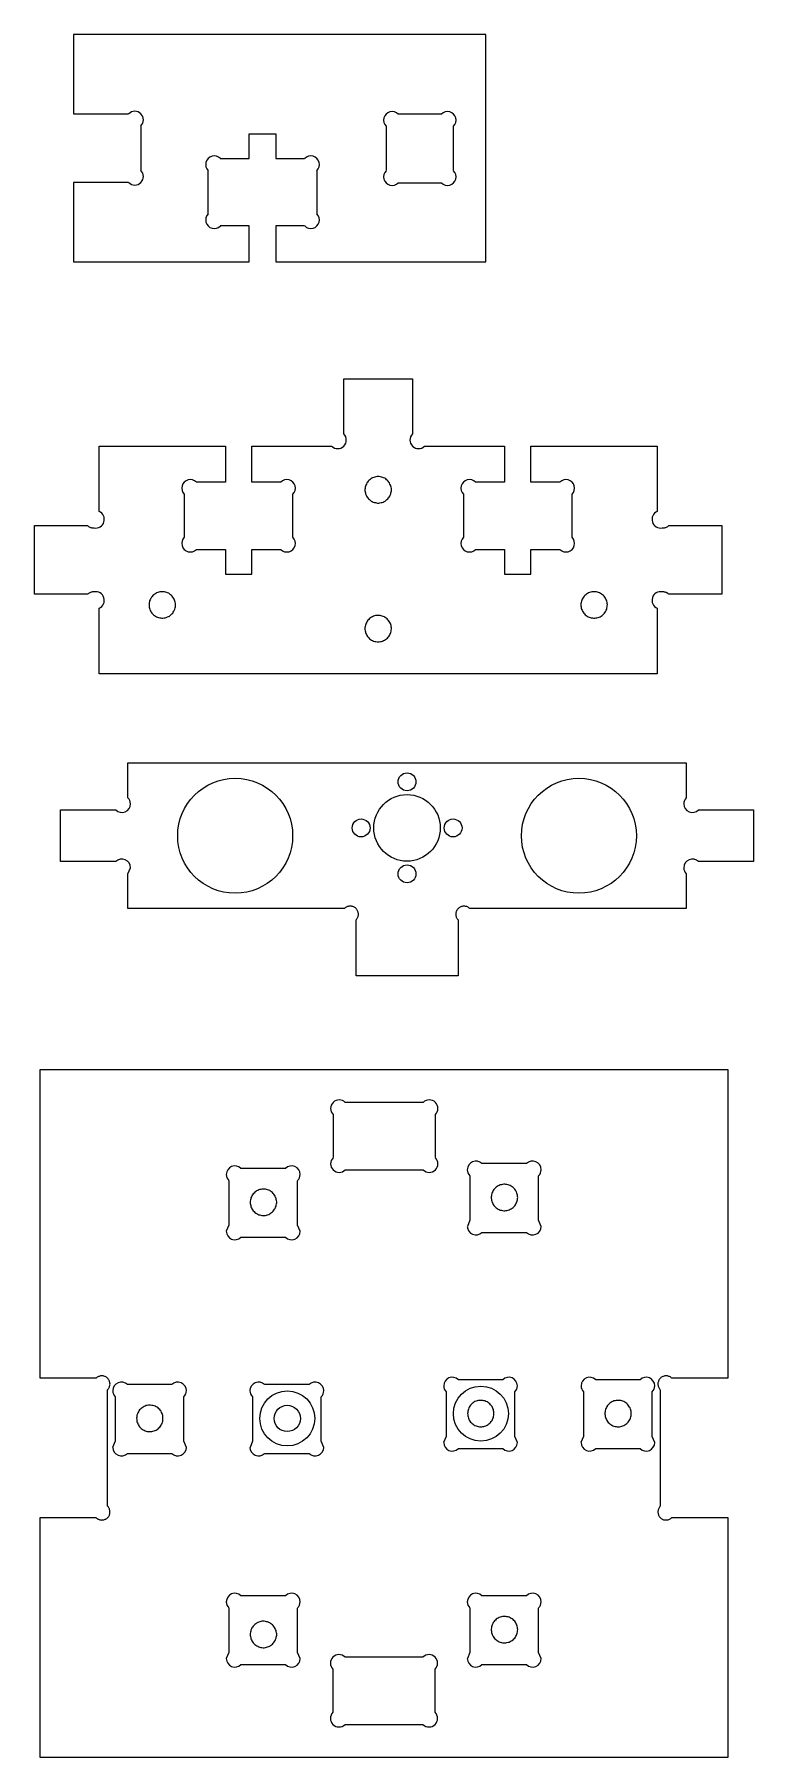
# Model space of a CAD drawing. Extents: x -1.2 to 39.5, y -7.5 to 26.8.
# Drawn here: x 0.72 to 5.95, y 0.63 to 13.15 of the extents above; entities that cross this region are included whole.
import ezdxf

# ---------------------------------------------------------------- set-up
doc = ezdxf.new("R2010")
doc.units = 0
for name, color, linetype in [('CUTSHEETS_2D', 7, 'CONTINUOUS'), ('CUTSHEETS_2D$DRILL_5M', 200, 'CONTINUOUS'), ('CUTSHEETS_2D$EXTERIOR_CUTS', 7, 'CONTINUOUS'), ('CUTSHEETS_2D$INTERIOR_CUTS', 20, 'CONTINUOUS'), ('CUTSHEETS_2D$POCKETS_0_25', 80, 'CONTINUOUS')]:
    doc.layers.add(name, color=color, linetype=linetype)

msp = doc.modelspace()

# ---------------------------------------------------------------- linework, layer by layer
at = {"layer": 'CUTSHEETS_2D'}
for centre in [(2.559, 3.093), (3.967, 3.128)]:
    msp.add_circle(centre, 0.2, dxfattribs=at)
at = {"layer": 'CUTSHEETS_2D$DRILL_5M'}
for p, q in [((3.142, 9.898), (3.138, 9.892)), ((3.147, 9.905), (3.142, 9.898)), ((3.153, 9.911), (3.147, 9.905)), ((3.159, 9.916), (3.153, 9.911)), ((3.166, 9.921), (3.159, 9.916)), ((3.173, 9.926), (3.166, 9.921)), ((3.18, 9.93), (3.173, 9.926)), ((3.188, 9.933), (3.18, 9.93)), ((3.196, 9.935), (3.188, 9.933)), ((3.204, 9.937), (3.196, 9.935)), ((3.212, 9.938), (3.204, 9.937)), ((3.22, 9.938), (3.212, 9.938)), ((3.228, 9.938), (3.22, 9.938)), ((3.237, 9.937), (3.228, 9.938)), ((3.245, 9.935), (3.237, 9.937)), ((3.253, 9.933), (3.245, 9.935)), ((3.26, 9.93), (3.253, 9.933)), ((3.268, 9.926), (3.26, 9.93)), ((3.275, 9.921), (3.268, 9.926)), ((3.281, 9.916), (3.275, 9.921)), ((3.287, 9.911), (3.281, 9.916)), ((3.293, 9.905), (3.287, 9.911)), ((3.298, 9.898), (3.293, 9.905)), ((3.303, 9.892), (3.298, 9.898)), ((3.125, 9.853), (3.124, 9.844)), ((3.124, 9.844), (3.124, 9.836)), ((3.124, 9.836), (3.125, 9.828)), ((3.126, 9.861), (3.125, 9.853)), ((3.125, 9.828), (3.127, 9.82)), ((3.128, 9.869), (3.126, 9.861)), ((3.127, 9.82), (3.129, 9.812)), ((3.13, 9.877), (3.128, 9.869)), ((3.129, 9.812), (3.132, 9.804)), ((3.134, 9.884), (3.13, 9.877)), ((3.132, 9.804), (3.136, 9.797)), ((3.138, 9.892), (3.134, 9.884)), ((3.136, 9.797), (3.14, 9.79)), ((3.14, 9.79), (3.145, 9.783)), ((3.145, 9.783), (3.15, 9.777)), ((3.15, 9.777), (3.156, 9.771)), ((3.156, 9.771), (3.162, 9.766)), ((3.278, 9.766), (3.284, 9.771)), ((3.284, 9.771), (3.29, 9.777)), ((3.29, 9.777), (3.296, 9.783)), ((3.296, 9.783), (3.3, 9.79)), ((3.3, 9.79), (3.305, 9.797)), ((3.306, 9.884), (3.303, 9.892)), ((3.305, 9.797), (3.308, 9.804)), ((3.31, 9.877), (3.306, 9.884)), ((3.308, 9.804), (3.311, 9.812)), ((3.312, 9.869), (3.31, 9.877)), ((3.311, 9.812), (3.313, 9.82)), ((3.314, 9.861), (3.312, 9.869)), ((3.313, 9.82), (3.315, 9.828)), ((3.316, 9.853), (3.314, 9.861)), ((3.315, 9.828), (3.316, 9.836)), ((3.316, 9.844), (3.316, 9.853)), ((3.316, 9.836), (3.316, 9.844)), ((3.162, 9.766), (3.169, 9.761)), ((3.169, 9.761), (3.176, 9.757)), ((3.176, 9.757), (3.184, 9.753)), ((3.184, 9.753), (3.192, 9.751)), ((3.192, 9.751), (3.2, 9.749)), ((3.2, 9.749), (3.208, 9.747)), ((3.208, 9.747), (3.216, 9.746)), ((3.216, 9.746), (3.224, 9.746)), ((3.224, 9.746), (3.232, 9.747)), ((3.232, 9.747), (3.241, 9.749)), ((3.241, 9.749), (3.249, 9.751)), ((3.249, 9.751), (3.256, 9.753)), ((3.256, 9.753), (3.264, 9.757)), ((3.264, 9.757), (3.271, 9.761)), ((3.271, 9.761), (3.278, 9.766)), ((1.555, 9.021), (1.554, 9.013)), ((1.556, 9.028), (1.555, 9.021)), ((1.558, 9.036), (1.556, 9.028)), ((1.561, 9.043), (1.558, 9.036)), ((1.564, 9.05), (1.561, 9.043)), ((1.568, 9.056), (1.564, 9.05)), ((1.572, 9.062), (1.568, 9.056)), ((1.577, 9.068), (1.572, 9.062)), ((1.582, 9.074), (1.577, 9.068)), ((1.588, 9.079), (1.582, 9.074)), ((1.595, 9.085), (1.588, 9.079)), ((1.602, 9.089), (1.595, 9.085)), ((1.609, 9.093), (1.602, 9.089)), ((1.617, 9.096), (1.609, 9.093)), ((1.625, 9.099), (1.617, 9.096)), ((1.633, 9.1), (1.625, 9.099)), ((1.641, 9.102), (1.633, 9.1)), ((1.65, 9.102), (1.641, 9.102)), ((1.658, 9.102), (1.65, 9.102)), ((1.666, 9.101), (1.658, 9.102)), ((1.674, 9.099), (1.666, 9.101)), ((1.682, 9.096), (1.674, 9.099)), ((1.689, 9.093), (1.682, 9.096)), ((1.697, 9.09), (1.689, 9.093)), ((1.704, 9.085), (1.697, 9.09)), ((1.71, 9.08), (1.704, 9.085)), ((1.717, 9.075), (1.71, 9.08)), ((1.722, 9.069), (1.717, 9.075)), ((1.727, 9.062), (1.722, 9.069)), ((1.732, 9.056), (1.727, 9.062)), ((1.736, 9.048), (1.732, 9.056)), ((1.739, 9.041), (1.736, 9.048)), ((1.742, 9.033), (1.739, 9.041)), ((1.744, 9.025), (1.742, 9.033)), ((1.745, 9.017), (1.744, 9.025)), ((1.746, 9.009), (1.745, 9.017)), ((4.696, 9.024), (4.695, 9.016)), ((4.698, 9.032), (4.696, 9.024)), ((4.701, 9.04), (4.698, 9.032)), ((4.704, 9.048), (4.701, 9.04)), ((4.708, 9.055), (4.704, 9.048)), ((4.713, 9.062), (4.708, 9.055)), ((4.718, 9.069), (4.713, 9.062)), ((4.723, 9.075), (4.718, 9.069)), ((4.73, 9.08), (4.723, 9.075)), ((4.736, 9.085), (4.73, 9.08)), ((4.743, 9.089), (4.736, 9.085)), ((4.751, 9.093), (4.743, 9.089)), ((4.758, 9.096), (4.751, 9.093)), ((4.766, 9.099), (4.758, 9.096)), ((4.774, 9.101), (4.766, 9.099)), ((4.782, 9.102), (4.774, 9.101)), ((4.791, 9.102), (4.782, 9.102)), ((4.799, 9.102), (4.791, 9.102)), ((4.807, 9.101), (4.799, 9.102)), ((4.815, 9.099), (4.807, 9.101)), ((4.823, 9.096), (4.815, 9.099)), ((4.831, 9.093), (4.823, 9.096)), ((4.838, 9.089), (4.831, 9.093)), ((4.845, 9.085), (4.838, 9.089)), ((4.852, 9.08), (4.845, 9.085)), ((4.858, 9.075), (4.852, 9.08)), ((4.863, 9.069), (4.858, 9.075)), ((4.869, 9.062), (4.863, 9.069)), ((4.873, 9.055), (4.869, 9.062)), ((4.877, 9.048), (4.873, 9.055)), ((4.88, 9.04), (4.877, 9.048)), ((4.883, 9.032), (4.88, 9.04)), ((4.885, 9.024), (4.883, 9.032)), ((4.886, 9.016), (4.885, 9.024)), ((1.554, 9.013), (1.554, 9.006)), ((1.554, 9.006), (1.554, 8.998)), ((1.554, 8.998), (1.555, 8.99)), ((1.555, 8.99), (1.557, 8.982)), ((1.557, 8.982), (1.559, 8.974)), ((1.559, 8.974), (1.562, 8.966)), ((1.562, 8.966), (1.566, 8.959)), ((1.566, 8.959), (1.57, 8.952)), ((1.57, 8.952), (1.575, 8.945)), ((1.575, 8.945), (1.581, 8.939)), ((1.581, 8.939), (1.587, 8.933)), ((1.587, 8.933), (1.593, 8.928)), ((1.593, 8.928), (1.6, 8.924)), ((1.6, 8.924), (1.607, 8.92)), ((1.607, 8.92), (1.615, 8.916)), ((1.615, 8.916), (1.623, 8.914)), ((1.623, 8.914), (1.631, 8.912)), ((1.631, 8.912), (1.639, 8.911)), ((1.639, 8.911), (1.647, 8.91)), ((1.647, 8.91), (1.655, 8.91)), ((1.655, 8.91), (1.663, 8.911)), ((1.663, 8.911), (1.671, 8.912)), ((1.671, 8.912), (1.679, 8.915)), ((1.679, 8.915), (1.687, 8.918)), ((1.687, 8.918), (1.694, 8.921)), ((1.694, 8.921), (1.702, 8.925)), ((1.702, 8.925), (1.708, 8.93)), ((1.708, 8.93), (1.715, 8.935)), ((1.715, 8.935), (1.72, 8.941)), ((1.72, 8.941), (1.726, 8.947)), ((1.726, 8.947), (1.73, 8.954)), ((1.73, 8.954), (1.735, 8.961)), ((1.735, 8.961), (1.738, 8.969)), ((1.738, 8.969), (1.741, 8.976)), ((1.741, 8.976), (1.743, 8.984)), ((1.743, 8.984), (1.745, 8.992)), ((1.745, 9), (1.746, 9.009)), ((1.745, 8.992), (1.745, 9)), ((3.146, 8.894), (3.141, 8.888)), ((3.151, 8.9), (3.146, 8.894)), ((3.157, 8.906), (3.151, 8.9)), ((3.164, 8.911), (3.157, 8.906)), ((3.171, 8.916), (3.164, 8.911)), ((3.178, 8.92), (3.171, 8.916)), ((3.185, 8.923), (3.178, 8.92)), ((3.193, 8.926), (3.185, 8.923)), ((3.201, 8.928), (3.193, 8.926)), ((3.209, 8.929), (3.201, 8.928)), ((3.217, 8.929), (3.209, 8.929)), ((3.226, 8.929), (3.217, 8.929)), ((3.234, 8.928), (3.226, 8.929)), ((3.242, 8.927), (3.234, 8.928)), ((3.25, 8.925), (3.242, 8.927)), ((3.257, 8.922), (3.25, 8.925)), ((3.265, 8.918), (3.257, 8.922)), ((3.272, 8.914), (3.265, 8.918)), ((3.279, 8.909), (3.272, 8.914)), ((3.285, 8.904), (3.279, 8.909)), ((3.291, 8.898), (3.285, 8.904)), ((3.296, 8.892), (3.291, 8.898)), ((3.301, 8.885), (3.296, 8.892)), ((4.695, 9.016), (4.695, 9.008)), ((4.695, 9.008), (4.695, 9)), ((4.695, 9), (4.696, 8.992)), ((4.696, 8.992), (4.697, 8.983)), ((4.697, 8.983), (4.7, 8.975)), ((4.7, 8.975), (4.703, 8.968)), ((4.703, 8.968), (4.706, 8.96)), ((4.706, 8.96), (4.71, 8.953)), ((4.71, 8.953), (4.715, 8.947)), ((4.715, 8.947), (4.721, 8.94)), ((4.721, 8.94), (4.726, 8.934)), ((4.726, 8.934), (4.733, 8.929)), ((4.733, 8.929), (4.74, 8.925)), ((4.74, 8.925), (4.747, 8.92)), ((4.747, 8.92), (4.754, 8.917)), ((4.754, 8.917), (4.762, 8.914)), ((4.762, 8.914), (4.77, 8.912)), ((4.77, 8.912), (4.778, 8.911)), ((4.778, 8.911), (4.786, 8.91)), ((4.786, 8.91), (4.795, 8.91)), ((4.795, 8.91), (4.803, 8.911)), ((4.803, 8.911), (4.811, 8.912)), ((4.811, 8.912), (4.819, 8.914)), ((4.819, 8.914), (4.827, 8.917)), ((4.827, 8.917), (4.834, 8.92)), ((4.834, 8.92), (4.842, 8.925)), ((4.842, 8.925), (4.848, 8.929)), ((4.848, 8.929), (4.855, 8.934)), ((4.855, 8.934), (4.861, 8.94)), ((4.861, 8.94), (4.866, 8.947)), ((4.866, 8.947), (4.871, 8.953)), ((4.871, 8.953), (4.875, 8.96)), ((4.875, 8.96), (4.879, 8.968)), ((4.879, 8.968), (4.882, 8.975)), ((4.882, 8.975), (4.884, 8.983)), ((4.884, 8.983), (4.886, 8.992)), ((4.887, 9.008), (4.886, 9.016)), ((4.886, 9), (4.887, 9.008)), ((4.886, 8.992), (4.886, 9)), ((3.126, 8.85), (3.124, 8.842)), ((3.124, 8.842), (3.124, 8.833)), ((3.124, 8.833), (3.124, 8.826)), ((3.124, 8.826), (3.125, 8.818)), ((3.125, 8.818), (3.127, 8.811)), ((3.127, 8.858), (3.126, 8.85)), ((3.13, 8.866), (3.127, 8.858)), ((3.127, 8.811), (3.129, 8.804)), ((3.129, 8.804), (3.131, 8.797)), ((3.133, 8.873), (3.13, 8.866)), ((3.131, 8.797), (3.135, 8.79)), ((3.137, 8.881), (3.133, 8.873)), ((3.135, 8.79), (3.138, 8.783)), ((3.141, 8.888), (3.137, 8.881)), ((3.138, 8.783), (3.142, 8.777)), ((3.142, 8.777), (3.147, 8.771)), ((3.147, 8.771), (3.152, 8.766)), ((3.287, 8.765), (3.293, 8.771)), ((3.293, 8.771), (3.298, 8.777)), ((3.298, 8.777), (3.302, 8.784)), ((3.305, 8.878), (3.301, 8.885)), ((3.302, 8.784), (3.306, 8.791)), ((3.309, 8.871), (3.305, 8.878)), ((3.306, 8.791), (3.31, 8.799)), ((3.311, 8.863), (3.309, 8.871)), ((3.31, 8.799), (3.312, 8.806)), ((3.314, 8.855), (3.311, 8.863)), ((3.312, 8.806), (3.314, 8.814)), ((3.315, 8.847), (3.314, 8.855)), ((3.314, 8.814), (3.315, 8.822)), ((3.316, 8.839), (3.315, 8.847)), ((3.315, 8.822), (3.316, 8.831)), ((3.316, 8.831), (3.316, 8.839)), ((3.152, 8.766), (3.158, 8.76)), ((3.158, 8.76), (3.165, 8.755)), ((3.165, 8.755), (3.172, 8.75)), ((3.172, 8.75), (3.18, 8.746)), ((3.18, 8.746), (3.187, 8.743)), ((3.187, 8.743), (3.195, 8.741)), ((3.195, 8.741), (3.203, 8.739)), ((3.203, 8.739), (3.212, 8.738)), ((3.212, 8.738), (3.22, 8.737)), ((3.22, 8.737), (3.228, 8.738)), ((3.228, 8.738), (3.236, 8.739)), ((3.236, 8.739), (3.245, 8.741)), ((3.245, 8.741), (3.252, 8.743)), ((3.252, 8.743), (3.26, 8.746)), ((3.26, 8.746), (3.267, 8.75)), ((3.267, 8.75), (3.274, 8.754)), ((3.274, 8.754), (3.281, 8.759)), ((3.281, 8.759), (3.287, 8.765)), ((2.375, 4.76), (2.367, 4.758)), ((2.384, 4.76), (2.375, 4.76)), ((2.392, 4.76), (2.384, 4.76)), ((2.4, 4.759), (2.392, 4.76)), ((2.408, 4.757), (2.4, 4.759)), ((4.067, 4.763), (4.062, 4.757)), ((4.073, 4.769), (4.067, 4.763)), ((4.079, 4.774), (4.073, 4.769)), ((4.086, 4.779), (4.079, 4.774)), ((4.093, 4.783), (4.086, 4.779)), ((4.101, 4.787), (4.093, 4.783)), ((4.108, 4.79), (4.101, 4.787)), ((4.116, 4.792), (4.108, 4.79)), ((4.124, 4.794), (4.116, 4.792)), ((4.133, 4.795), (4.124, 4.794)), ((4.141, 4.795), (4.133, 4.795)), ((4.149, 4.794), (4.141, 4.795)), ((4.157, 4.793), (4.149, 4.794)), ((4.165, 4.791), (4.157, 4.793)), ((4.173, 4.789), (4.165, 4.791)), ((4.181, 4.785), (4.173, 4.789)), ((4.188, 4.781), (4.181, 4.785)), ((4.195, 4.777), (4.188, 4.781)), ((4.201, 4.772), (4.195, 4.777)), ((4.207, 4.766), (4.201, 4.772)), ((4.213, 4.76), (4.207, 4.766)), ((4.218, 4.753), (4.213, 4.76)), ((2.291, 4.681), (2.29, 4.672)), ((2.29, 4.672), (2.29, 4.664)), ((2.29, 4.664), (2.29, 4.656)), ((2.29, 4.656), (2.291, 4.648)), ((2.293, 4.689), (2.291, 4.681)), ((2.291, 4.648), (2.293, 4.64)), ((2.295, 4.696), (2.293, 4.689)), ((2.293, 4.64), (2.295, 4.632)), ((2.298, 4.704), (2.295, 4.696)), ((2.302, 4.711), (2.298, 4.704)), ((2.307, 4.718), (2.302, 4.711)), ((2.311, 4.725), (2.307, 4.718)), ((2.317, 4.731), (2.311, 4.725)), ((2.323, 4.737), (2.317, 4.731)), ((2.33, 4.742), (2.323, 4.737)), ((2.336, 4.747), (2.33, 4.742)), ((2.344, 4.75), (2.336, 4.747)), ((2.351, 4.754), (2.344, 4.75)), ((2.359, 4.756), (2.351, 4.754)), ((2.367, 4.758), (2.359, 4.756)), ((2.416, 4.755), (2.408, 4.757)), ((2.424, 4.752), (2.416, 4.755)), ((2.431, 4.749), (2.424, 4.752)), ((2.438, 4.744), (2.431, 4.749)), ((2.445, 4.739), (2.438, 4.744)), ((2.451, 4.734), (2.445, 4.739)), ((2.457, 4.728), (2.451, 4.734)), ((2.462, 4.722), (2.457, 4.728)), ((2.467, 4.715), (2.462, 4.722)), ((2.471, 4.708), (2.467, 4.715)), ((2.474, 4.7), (2.471, 4.708)), ((2.477, 4.693), (2.474, 4.7)), ((2.474, 4.628), (2.477, 4.636)), ((2.479, 4.685), (2.477, 4.693)), ((2.477, 4.636), (2.479, 4.644)), ((2.481, 4.676), (2.479, 4.685)), ((2.479, 4.644), (2.481, 4.652)), ((2.482, 4.668), (2.481, 4.676)), ((2.481, 4.652), (2.482, 4.66)), ((2.482, 4.66), (2.482, 4.668)), ((4.044, 4.711), (4.043, 4.703)), ((4.043, 4.703), (4.043, 4.695)), ((4.043, 4.695), (4.044, 4.687)), ((4.045, 4.719), (4.044, 4.711)), ((4.044, 4.687), (4.045, 4.679)), ((4.047, 4.727), (4.045, 4.719)), ((4.045, 4.679), (4.047, 4.671)), ((4.05, 4.735), (4.047, 4.727)), ((4.047, 4.671), (4.05, 4.663)), ((4.053, 4.743), (4.05, 4.735)), ((4.05, 4.663), (4.053, 4.655)), ((4.057, 4.75), (4.053, 4.743)), ((4.053, 4.655), (4.057, 4.648)), ((4.062, 4.757), (4.057, 4.75)), ((4.057, 4.648), (4.062, 4.641)), ((4.062, 4.641), (4.067, 4.635)), ((4.067, 4.635), (4.073, 4.629)), ((4.207, 4.632), (4.213, 4.638)), ((4.213, 4.638), (4.218, 4.645)), ((4.222, 4.746), (4.218, 4.753)), ((4.218, 4.645), (4.222, 4.652)), ((4.226, 4.739), (4.222, 4.746)), ((4.222, 4.652), (4.226, 4.659)), ((4.229, 4.731), (4.226, 4.739)), ((4.226, 4.659), (4.229, 4.667)), ((4.232, 4.724), (4.229, 4.731)), ((4.229, 4.667), (4.232, 4.674)), ((4.233, 4.715), (4.232, 4.724)), ((4.232, 4.674), (4.233, 4.683)), ((4.234, 4.707), (4.233, 4.715)), ((4.233, 4.683), (4.234, 4.691)), ((4.235, 4.699), (4.234, 4.707)), ((4.234, 4.691), (4.235, 4.699)), ((2.295, 4.632), (2.298, 4.624)), ((2.298, 4.624), (2.302, 4.617)), ((2.302, 4.617), (2.307, 4.61)), ((2.307, 4.61), (2.311, 4.603)), ((2.311, 4.603), (2.317, 4.597)), ((2.317, 4.597), (2.323, 4.591)), ((2.323, 4.591), (2.33, 4.586)), ((2.33, 4.586), (2.336, 4.582)), ((2.336, 4.582), (2.344, 4.578)), ((2.344, 4.578), (2.351, 4.574)), ((2.351, 4.574), (2.359, 4.572)), ((2.359, 4.572), (2.367, 4.57)), ((2.367, 4.57), (2.375, 4.569)), ((2.375, 4.569), (2.384, 4.568)), ((2.384, 4.568), (2.392, 4.568)), ((2.392, 4.568), (2.4, 4.569)), ((2.4, 4.569), (2.408, 4.571)), ((2.408, 4.571), (2.416, 4.573)), ((2.416, 4.573), (2.424, 4.576)), ((2.424, 4.576), (2.431, 4.58)), ((2.431, 4.58), (2.438, 4.584)), ((2.438, 4.584), (2.445, 4.589)), ((2.445, 4.589), (2.451, 4.594)), ((2.451, 4.594), (2.457, 4.6)), ((2.457, 4.6), (2.462, 4.606)), ((2.462, 4.606), (2.467, 4.613)), ((2.467, 4.613), (2.471, 4.62)), ((2.471, 4.62), (2.474, 4.628)), ((4.073, 4.629), (4.079, 4.624)), ((4.079, 4.624), (4.086, 4.619)), ((4.086, 4.619), (4.093, 4.615)), ((4.093, 4.615), (4.101, 4.611)), ((4.101, 4.611), (4.108, 4.608)), ((4.108, 4.608), (4.116, 4.606)), ((4.116, 4.606), (4.124, 4.604)), ((4.124, 4.604), (4.133, 4.603)), ((4.133, 4.603), (4.141, 4.603)), ((4.141, 4.603), (4.149, 4.604)), ((4.149, 4.604), (4.157, 4.605)), ((4.157, 4.605), (4.165, 4.607)), ((4.165, 4.607), (4.173, 4.609)), ((4.173, 4.609), (4.181, 4.613)), ((4.181, 4.613), (4.188, 4.617)), ((4.188, 4.617), (4.195, 4.621)), ((4.195, 4.621), (4.201, 4.626)), ((4.201, 4.626), (4.207, 4.632)), ((1.472, 3.134), (1.469, 3.126)), ((1.476, 3.141), (1.472, 3.134)), ((1.48, 3.148), (1.476, 3.141)), ((1.485, 3.155), (1.48, 3.148)), ((1.491, 3.161), (1.485, 3.155)), ((1.497, 3.166), (1.491, 3.161)), ((1.503, 3.171), (1.497, 3.166)), ((1.51, 3.176), (1.503, 3.171)), ((1.517, 3.18), (1.51, 3.176)), ((1.525, 3.183), (1.517, 3.18)), ((1.533, 3.186), (1.525, 3.183)), ((1.541, 3.188), (1.533, 3.186)), ((1.549, 3.189), (1.541, 3.188)), ((1.557, 3.19), (1.549, 3.189)), ((1.565, 3.189), (1.557, 3.19)), ((1.574, 3.188), (1.565, 3.189)), ((1.582, 3.187), (1.574, 3.188)), ((1.59, 3.185), (1.582, 3.187)), ((1.597, 3.182), (1.59, 3.185)), ((1.605, 3.178), (1.597, 3.182)), ((1.612, 3.174), (1.605, 3.178)), ((1.619, 3.169), (1.612, 3.174)), ((1.625, 3.164), (1.619, 3.169)), ((1.631, 3.158), (1.625, 3.164)), ((1.636, 3.151), (1.631, 3.158)), ((1.641, 3.145), (1.636, 3.151)), ((1.645, 3.137), (1.641, 3.145)), ((1.648, 3.13), (1.645, 3.137)), ((3.871, 3.137), (3.87, 3.128)), ((3.872, 3.145), (3.871, 3.137)), ((3.874, 3.153), (3.872, 3.145)), ((3.876, 3.161), (3.874, 3.153)), ((3.879, 3.169), (3.876, 3.161)), ((3.883, 3.176), (3.879, 3.169)), ((3.887, 3.183), (3.883, 3.176)), ((3.892, 3.19), (3.887, 3.183)), ((3.898, 3.196), (3.892, 3.19)), ((3.904, 3.201), (3.898, 3.196)), ((3.91, 3.206), (3.904, 3.201)), ((3.917, 3.211), (3.91, 3.206)), ((3.924, 3.215), (3.917, 3.211)), ((3.932, 3.218), (3.924, 3.215)), ((3.94, 3.221), (3.932, 3.218)), ((3.948, 3.223), (3.94, 3.221)), ((3.956, 3.224), (3.948, 3.223)), ((3.964, 3.224), (3.956, 3.224)), ((3.973, 3.224), (3.964, 3.224)), ((3.981, 3.223), (3.973, 3.224)), ((3.989, 3.222), (3.981, 3.223)), ((3.997, 3.22), (3.989, 3.222)), ((4.004, 3.217), (3.997, 3.22)), ((4.012, 3.213), (4.004, 3.217)), ((4.019, 3.209), (4.012, 3.213)), ((4.026, 3.204), (4.019, 3.209)), ((4.032, 3.199), (4.026, 3.204)), ((4.038, 3.193), (4.032, 3.199)), ((4.043, 3.186), (4.038, 3.193)), ((4.048, 3.179), (4.043, 3.186)), ((4.052, 3.172), (4.048, 3.179)), ((4.055, 3.165), (4.052, 3.172)), ((4.058, 3.157), (4.055, 3.165)), ((4.06, 3.149), (4.058, 3.157)), ((4.062, 3.141), (4.06, 3.149)), ((4.062, 3.133), (4.062, 3.141)), ((4.062, 3.124), (4.062, 3.133)), ((4.87, 3.141), (4.869, 3.133)), ((4.869, 3.133), (4.869, 3.124)), ((4.871, 3.149), (4.87, 3.141)), ((4.874, 3.157), (4.871, 3.149)), ((4.876, 3.165), (4.874, 3.157)), ((4.88, 3.172), (4.876, 3.165)), ((4.884, 3.179), (4.88, 3.172)), ((4.889, 3.186), (4.884, 3.179)), ((4.894, 3.193), (4.889, 3.186)), ((4.9, 3.199), (4.894, 3.193)), ((4.906, 3.204), (4.9, 3.199)), ((4.913, 3.209), (4.906, 3.204)), ((4.92, 3.213), (4.913, 3.209)), ((4.927, 3.217), (4.92, 3.213)), ((4.935, 3.22), (4.927, 3.217)), ((4.943, 3.222), (4.935, 3.22)), ((4.951, 3.223), (4.943, 3.222)), ((4.959, 3.224), (4.951, 3.223)), ((4.967, 3.224), (4.959, 3.224)), ((4.976, 3.224), (4.967, 3.224)), ((4.984, 3.223), (4.976, 3.224)), ((4.992, 3.221), (4.984, 3.223)), ((5, 3.218), (4.992, 3.221)), ((5.007, 3.215), (5, 3.218)), ((5.014, 3.211), (5.007, 3.215)), ((5.021, 3.206), (5.014, 3.211)), ((5.028, 3.201), (5.021, 3.206)), ((5.034, 3.196), (5.028, 3.201)), ((5.039, 3.19), (5.034, 3.196)), ((5.044, 3.183), (5.039, 3.19)), ((5.049, 3.176), (5.044, 3.183)), ((5.052, 3.169), (5.049, 3.176)), ((5.056, 3.161), (5.052, 3.169)), ((5.058, 3.153), (5.056, 3.161)), ((5.06, 3.145), (5.058, 3.153)), ((5.061, 3.137), (5.06, 3.145)), ((5.061, 3.128), (5.061, 3.137)), ((1.464, 3.102), (1.463, 3.094)), ((1.463, 3.094), (1.464, 3.085)), ((1.465, 3.11), (1.464, 3.102)), ((1.464, 3.085), (1.465, 3.077)), ((1.466, 3.118), (1.465, 3.11)), ((1.465, 3.077), (1.466, 3.069)), ((1.469, 3.126), (1.466, 3.118)), ((1.466, 3.069), (1.469, 3.061)), ((1.469, 3.061), (1.472, 3.054)), ((1.472, 3.054), (1.476, 3.046)), ((1.476, 3.046), (1.48, 3.039)), ((1.48, 3.039), (1.485, 3.033)), ((1.485, 3.033), (1.491, 3.026)), ((1.491, 3.026), (1.497, 3.021)), ((1.497, 3.021), (1.503, 3.016)), ((1.503, 3.016), (1.51, 3.011)), ((1.51, 3.011), (1.517, 3.007)), ((1.517, 3.007), (1.525, 3.004)), ((1.597, 3.005), (1.605, 3.009)), ((1.605, 3.009), (1.612, 3.013)), ((1.612, 3.013), (1.619, 3.018)), ((1.619, 3.018), (1.625, 3.024)), ((1.625, 3.024), (1.631, 3.029)), ((1.631, 3.029), (1.636, 3.036)), ((1.636, 3.036), (1.641, 3.043)), ((1.641, 3.043), (1.645, 3.05)), ((1.645, 3.05), (1.648, 3.057)), ((1.651, 3.122), (1.648, 3.13)), ((1.648, 3.057), (1.651, 3.065)), ((1.653, 3.114), (1.651, 3.122)), ((1.651, 3.065), (1.653, 3.073)), ((1.654, 3.106), (1.653, 3.114)), ((1.653, 3.073), (1.654, 3.081)), ((1.655, 3.098), (1.654, 3.106)), ((1.654, 3.081), (1.655, 3.089)), ((1.655, 3.089), (1.655, 3.098)), ((3.87, 3.128), (3.871, 3.12)), ((3.871, 3.12), (3.872, 3.112)), ((3.872, 3.112), (3.874, 3.104)), ((3.874, 3.104), (3.876, 3.096)), ((3.876, 3.096), (3.879, 3.088)), ((3.879, 3.088), (3.883, 3.081)), ((3.883, 3.081), (3.887, 3.074)), ((3.887, 3.074), (3.892, 3.067)), ((3.892, 3.067), (3.898, 3.061)), ((3.898, 3.061), (3.904, 3.056)), ((3.904, 3.056), (3.91, 3.051)), ((3.91, 3.051), (3.917, 3.046)), ((3.917, 3.046), (3.924, 3.042)), ((3.924, 3.042), (3.932, 3.039)), ((3.932, 3.039), (3.94, 3.036)), ((3.94, 3.036), (3.948, 3.034)), ((3.948, 3.034), (3.956, 3.033)), ((3.956, 3.033), (3.964, 3.033)), ((3.964, 3.033), (3.973, 3.033)), ((3.973, 3.033), (3.981, 3.034)), ((3.981, 3.034), (3.989, 3.035)), ((3.989, 3.035), (3.997, 3.037)), ((3.997, 3.037), (4.004, 3.04)), ((4.004, 3.04), (4.012, 3.044)), ((4.012, 3.044), (4.019, 3.048)), ((4.019, 3.048), (4.026, 3.053)), ((4.026, 3.053), (4.032, 3.058)), ((4.032, 3.058), (4.038, 3.064)), ((4.038, 3.064), (4.043, 3.071)), ((4.043, 3.071), (4.048, 3.078)), ((4.048, 3.078), (4.052, 3.085)), ((4.052, 3.085), (4.055, 3.092)), ((4.055, 3.092), (4.058, 3.1)), ((4.058, 3.1), (4.06, 3.108)), ((4.06, 3.108), (4.062, 3.116)), ((4.062, 3.116), (4.062, 3.124)), ((4.869, 3.124), (4.87, 3.116)), ((4.87, 3.116), (4.871, 3.108)), ((4.871, 3.108), (4.874, 3.1)), ((4.874, 3.1), (4.876, 3.092)), ((4.876, 3.092), (4.88, 3.085)), ((4.88, 3.085), (4.884, 3.078)), ((4.884, 3.078), (4.889, 3.071)), ((4.889, 3.071), (4.894, 3.064)), ((4.894, 3.064), (4.9, 3.058)), ((4.9, 3.058), (4.906, 3.053)), ((4.906, 3.053), (4.913, 3.048)), ((4.913, 3.048), (4.92, 3.044)), ((4.92, 3.044), (4.927, 3.04)), ((4.927, 3.04), (4.935, 3.037)), ((4.935, 3.037), (4.943, 3.035)), ((4.943, 3.035), (4.951, 3.034)), ((4.951, 3.034), (4.959, 3.033)), ((4.959, 3.033), (4.967, 3.033)), ((4.967, 3.033), (4.976, 3.033)), ((4.976, 3.033), (4.984, 3.034)), ((4.984, 3.034), (4.992, 3.036)), ((4.992, 3.036), (5, 3.039)), ((5, 3.039), (5.007, 3.042)), ((5.007, 3.042), (5.014, 3.046)), ((5.014, 3.046), (5.021, 3.051)), ((5.021, 3.051), (5.028, 3.056)), ((5.028, 3.056), (5.034, 3.061)), ((5.034, 3.061), (5.039, 3.067)), ((5.039, 3.067), (5.044, 3.074)), ((5.044, 3.074), (5.049, 3.081)), ((5.049, 3.081), (5.052, 3.088)), ((5.052, 3.088), (5.056, 3.096)), ((5.056, 3.096), (5.058, 3.104)), ((5.058, 3.104), (5.06, 3.112)), ((5.06, 3.112), (5.061, 3.12)), ((5.061, 3.12), (5.061, 3.128)), ((1.525, 3.004), (1.533, 3.001)), ((1.533, 3.001), (1.541, 2.999)), ((1.541, 2.999), (1.549, 2.998)), ((1.549, 2.998), (1.557, 2.998)), ((1.557, 2.998), (1.565, 2.998)), ((1.565, 2.998), (1.574, 2.999)), ((1.574, 2.999), (1.582, 3)), ((1.582, 3), (1.59, 3.003)), ((1.59, 3.003), (1.597, 3.005)), ((4.073, 1.628), (4.067, 1.622)), ((4.079, 1.633), (4.073, 1.628)), ((4.086, 1.638), (4.079, 1.633)), ((4.093, 1.642), (4.086, 1.638)), ((4.101, 1.646), (4.093, 1.642)), ((4.108, 1.649), (4.101, 1.646)), ((4.116, 1.651), (4.108, 1.649)), ((4.124, 1.653), (4.116, 1.651)), ((4.133, 1.654), (4.124, 1.653)), ((4.141, 1.654), (4.133, 1.654)), ((4.149, 1.653), (4.141, 1.654)), ((4.157, 1.652), (4.149, 1.653)), ((4.165, 1.65), (4.157, 1.652)), ((4.173, 1.648), (4.165, 1.65)), ((4.181, 1.644), (4.173, 1.648)), ((4.188, 1.64), (4.181, 1.644)), ((4.195, 1.636), (4.188, 1.64)), ((4.201, 1.631), (4.195, 1.636)), ((4.207, 1.625), (4.201, 1.631)), ((2.291, 1.54), (2.29, 1.531)), ((2.29, 1.531), (2.29, 1.523)), ((2.29, 1.523), (2.29, 1.515)), ((2.29, 1.515), (2.291, 1.507)), ((2.293, 1.548), (2.291, 1.54)), ((2.291, 1.507), (2.293, 1.499)), ((2.295, 1.555), (2.293, 1.548)), ((2.298, 1.563), (2.295, 1.555)), ((2.302, 1.57), (2.298, 1.563)), ((2.307, 1.577), (2.302, 1.57)), ((2.311, 1.584), (2.307, 1.577)), ((2.317, 1.59), (2.311, 1.584)), ((2.323, 1.596), (2.317, 1.59)), ((2.33, 1.601), (2.323, 1.596)), ((2.336, 1.606), (2.33, 1.601)), ((2.344, 1.609), (2.336, 1.606)), ((2.351, 1.613), (2.344, 1.609)), ((2.359, 1.615), (2.351, 1.613)), ((2.367, 1.617), (2.359, 1.615)), ((2.375, 1.619), (2.367, 1.617)), ((2.384, 1.619), (2.375, 1.619)), ((2.392, 1.619), (2.384, 1.619)), ((2.4, 1.618), (2.392, 1.619)), ((2.408, 1.616), (2.4, 1.618)), ((2.416, 1.614), (2.408, 1.616)), ((2.424, 1.611), (2.416, 1.614)), ((2.431, 1.608), (2.424, 1.611)), ((2.438, 1.603), (2.431, 1.608)), ((2.445, 1.598), (2.438, 1.603)), ((2.451, 1.593), (2.445, 1.598)), ((2.457, 1.587), (2.451, 1.593)), ((2.462, 1.581), (2.457, 1.587)), ((2.467, 1.574), (2.462, 1.581)), ((2.471, 1.567), (2.467, 1.574)), ((2.474, 1.559), (2.471, 1.567)), ((2.477, 1.552), (2.474, 1.559)), ((2.479, 1.544), (2.477, 1.552)), ((2.481, 1.535), (2.479, 1.544)), ((2.479, 1.503), (2.481, 1.511)), ((2.482, 1.527), (2.481, 1.535)), ((2.481, 1.511), (2.482, 1.519)), ((2.482, 1.519), (2.482, 1.527)), ((4.044, 1.57), (4.043, 1.562)), ((4.043, 1.562), (4.043, 1.554)), ((4.043, 1.554), (4.044, 1.546)), ((4.045, 1.578), (4.044, 1.57)), ((4.044, 1.546), (4.045, 1.538)), ((4.047, 1.586), (4.045, 1.578)), ((4.045, 1.538), (4.047, 1.53)), ((4.05, 1.594), (4.047, 1.586)), ((4.047, 1.53), (4.05, 1.522)), ((4.053, 1.602), (4.05, 1.594)), ((4.05, 1.522), (4.053, 1.514)), ((4.057, 1.609), (4.053, 1.602)), ((4.053, 1.514), (4.057, 1.507)), ((4.062, 1.616), (4.057, 1.609)), ((4.057, 1.507), (4.062, 1.5)), ((4.067, 1.622), (4.062, 1.616)), ((4.213, 1.619), (4.207, 1.625)), ((4.218, 1.612), (4.213, 1.619)), ((4.213, 1.497), (4.218, 1.504)), ((4.222, 1.605), (4.218, 1.612)), ((4.218, 1.504), (4.222, 1.511)), ((4.226, 1.598), (4.222, 1.605)), ((4.222, 1.511), (4.226, 1.518)), ((4.229, 1.59), (4.226, 1.598)), ((4.226, 1.518), (4.229, 1.526)), ((4.232, 1.583), (4.229, 1.59)), ((4.229, 1.526), (4.232, 1.533)), ((4.233, 1.574), (4.232, 1.583)), ((4.232, 1.533), (4.233, 1.542)), ((4.234, 1.566), (4.233, 1.574)), ((4.233, 1.542), (4.234, 1.55)), ((4.235, 1.558), (4.234, 1.566)), ((4.234, 1.55), (4.235, 1.558)), ((2.293, 1.499), (2.295, 1.491)), ((2.295, 1.491), (2.298, 1.483)), ((2.298, 1.483), (2.302, 1.476)), ((2.302, 1.476), (2.307, 1.469)), ((2.307, 1.469), (2.311, 1.462)), ((2.311, 1.462), (2.317, 1.456)), ((2.317, 1.456), (2.323, 1.45)), ((2.323, 1.45), (2.33, 1.445)), ((2.33, 1.445), (2.336, 1.441)), ((2.336, 1.441), (2.344, 1.437)), ((2.344, 1.437), (2.351, 1.433)), ((2.351, 1.433), (2.359, 1.431)), ((2.359, 1.431), (2.367, 1.429)), ((2.367, 1.429), (2.375, 1.428)), ((2.375, 1.428), (2.384, 1.427)), ((2.384, 1.427), (2.392, 1.427)), ((2.392, 1.427), (2.4, 1.428)), ((2.4, 1.428), (2.408, 1.43)), ((2.408, 1.43), (2.416, 1.432)), ((2.416, 1.432), (2.424, 1.435)), ((2.424, 1.435), (2.431, 1.439)), ((2.431, 1.439), (2.438, 1.443)), ((2.438, 1.443), (2.445, 1.448)), ((2.445, 1.448), (2.451, 1.453)), ((2.451, 1.453), (2.457, 1.459)), ((2.457, 1.459), (2.462, 1.465)), ((2.462, 1.465), (2.467, 1.472)), ((2.467, 1.472), (2.471, 1.479)), ((2.471, 1.479), (2.474, 1.487)), ((2.474, 1.487), (2.477, 1.495)), ((2.477, 1.495), (2.479, 1.503)), ((4.062, 1.5), (4.067, 1.494)), ((4.067, 1.494), (4.073, 1.488)), ((4.073, 1.488), (4.079, 1.483)), ((4.079, 1.483), (4.086, 1.478)), ((4.086, 1.478), (4.093, 1.474)), ((4.093, 1.474), (4.101, 1.47)), ((4.101, 1.47), (4.108, 1.467)), ((4.108, 1.467), (4.116, 1.465)), ((4.116, 1.465), (4.124, 1.463)), ((4.124, 1.463), (4.133, 1.462)), ((4.133, 1.462), (4.141, 1.462)), ((4.141, 1.462), (4.149, 1.463)), ((4.149, 1.463), (4.157, 1.464)), ((4.157, 1.464), (4.165, 1.466)), ((4.165, 1.466), (4.173, 1.468)), ((4.173, 1.468), (4.181, 1.472)), ((4.181, 1.472), (4.188, 1.476)), ((4.188, 1.476), (4.195, 1.48)), ((4.195, 1.48), (4.201, 1.485)), ((4.201, 1.485), (4.207, 1.491)), ((4.207, 1.491), (4.213, 1.497))]:
    msp.add_line(p, q, dxfattribs=at)
msp.add_circle((2.559, 3.093), 0.0955, dxfattribs=at)
at = {"layer": 'CUTSHEETS_2D$EXTERIOR_CUTS'}
for p, q in [((4.004, 13.152), (1.004, 13.152)), ((1.004, 13.152), (1.004, 12.575)), ((4.004, 11.499), (4.004, 13.152)), ((1.004, 12.575), (1.405, 12.575)), ((1.494, 12.487), (1.494, 12.164)), ((2.283, 12.25), (2.283, 12.429)), ((2.283, 12.429), (2.475, 12.429)), ((2.475, 12.429), (2.475, 12.25)), ((1.984, 11.848), (1.984, 12.162)), ((2.072, 12.25), (2.283, 12.25)), ((2.475, 12.25), (2.685, 12.25)), ((2.774, 12.162), (2.774, 11.848)), ((1.405, 12.075), (1.004, 12.075)), ((1.004, 12.075), (1.004, 11.499)), ((2.283, 11.76), (2.072, 11.76)), ((2.283, 11.499), (2.283, 11.76)), ((2.685, 11.76), (2.475, 11.76)), ((2.475, 11.76), (2.475, 11.499)), ((1.004, 11.499), (2.283, 11.499)), ((2.475, 11.499), (4.004, 11.499)), ((2.97, 10.248), (2.97, 10.649)), ((2.97, 10.649), (3.47, 10.649)), ((3.47, 10.649), (3.47, 10.248)), ((1.19, 9.685), (1.19, 10.159)), ((1.19, 10.159), (2.109, 10.159)), ((2.109, 10.159), (2.109, 9.898)), ((2.301, 9.898), (2.301, 10.159)), ((2.301, 10.159), (2.882, 10.159)), ((3.558, 10.159), (4.139, 10.159)), ((4.139, 10.159), (4.139, 9.898)), ((4.331, 9.898), (4.331, 10.159)), ((4.331, 10.159), (5.25, 10.159)), ((5.25, 10.159), (5.25, 9.685)), ((2.109, 9.898), (1.898, 9.898)), ((2.512, 9.898), (2.301, 9.898)), ((4.139, 9.898), (3.928, 9.898)), ((4.542, 9.898), (4.331, 9.898)), ((1.81, 9.81), (1.81, 9.497)), ((2.6, 9.497), (2.6, 9.81)), ((3.84, 9.81), (3.84, 9.497)), ((4.63, 9.497), (4.63, 9.81)), ((0.72, 9.083), (0.72, 9.583)), ((0.72, 9.583), (1.107, 9.583)), ((1.107, 9.583), (1.11, 9.579)), ((1.11, 9.579), (1.114, 9.576)), ((1.114, 9.576), (1.119, 9.574)), ((1.119, 9.574), (1.123, 9.571)), ((1.123, 9.571), (1.128, 9.569)), ((1.128, 9.569), (1.133, 9.568)), ((1.133, 9.568), (1.138, 9.566)), ((1.138, 9.566), (1.143, 9.566)), ((1.143, 9.566), (1.148, 9.566)), ((1.148, 9.566), (1.153, 9.566)), ((1.153, 9.566), (1.154, 9.566)), ((5.287, 9.566), (5.287, 9.566)), ((5.287, 9.566), (5.292, 9.566)), ((5.292, 9.566), (5.297, 9.566)), ((5.297, 9.566), (5.302, 9.566)), ((5.302, 9.566), (5.307, 9.568)), ((5.307, 9.568), (5.312, 9.569)), ((5.312, 9.569), (5.317, 9.571)), ((5.317, 9.571), (5.321, 9.574)), ((5.321, 9.574), (5.326, 9.576)), ((5.326, 9.576), (5.33, 9.579)), ((5.33, 9.579), (5.334, 9.583)), ((5.334, 9.583), (5.72, 9.583)), ((5.72, 9.583), (5.72, 9.083)), ((1.898, 9.408), (2.109, 9.408)), ((2.109, 9.408), (2.109, 9.229)), ((2.301, 9.229), (2.301, 9.408)), ((2.301, 9.408), (2.512, 9.408)), ((3.928, 9.408), (4.139, 9.408)), ((4.139, 9.408), (4.139, 9.229)), ((4.331, 9.229), (4.331, 9.408)), ((4.331, 9.408), (4.542, 9.408)), ((2.109, 9.229), (2.301, 9.229)), ((4.139, 9.229), (4.331, 9.229)), ((1.107, 9.083), (0.72, 9.083)), ((1.11, 9.086), (1.107, 9.083)), ((1.114, 9.089), (1.11, 9.086)), ((1.118, 9.092), (1.114, 9.089)), ((1.123, 9.094), (1.118, 9.092)), ((1.127, 9.096), (1.123, 9.094)), ((1.132, 9.098), (1.127, 9.096)), ((1.137, 9.099), (1.132, 9.098)), ((1.142, 9.1), (1.137, 9.099)), ((1.147, 9.1), (1.142, 9.1)), ((1.152, 9.1), (1.147, 9.1)), ((1.153, 9.1), (1.152, 9.1)), ((5.292, 9.1), (5.287, 9.1)), ((5.287, 9.1), (5.287, 9.1)), ((5.297, 9.1), (5.292, 9.1)), ((5.302, 9.099), (5.297, 9.1)), ((5.307, 9.098), (5.302, 9.099)), ((5.312, 9.097), (5.307, 9.098)), ((5.317, 9.095), (5.312, 9.097)), ((5.321, 9.092), (5.317, 9.095)), ((5.326, 9.09), (5.321, 9.092)), ((5.33, 9.086), (5.326, 9.09)), ((5.334, 9.083), (5.33, 9.086)), ((5.72, 9.083), (5.334, 9.083)), ((1.19, 8.506), (1.19, 8.981)), ((5.25, 8.981), (5.25, 8.506)), ((5.25, 8.506), (1.19, 8.506)), ((1.4, 7.604), (1.4, 7.857)), ((1.4, 7.857), (5.46, 7.857)), ((5.46, 7.857), (5.46, 7.604)), ((0.91, 7.141), (0.91, 7.516)), ((0.91, 7.516), (1.312, 7.516)), ((5.549, 7.516), (5.95, 7.516)), ((5.95, 7.516), (5.95, 7.141)), ((1.312, 7.141), (0.91, 7.141)), ((5.95, 7.141), (5.549, 7.141)), ((1.4, 7.052), (1.419, 7.096)), ((1.4, 6.799), (1.4, 7.052)), ((5.46, 7.052), (5.46, 6.799)), ((2.975, 6.799), (1.4, 6.799)), ((2.979, 6.803), (2.975, 6.799)), ((2.983, 6.806), (2.979, 6.803)), ((2.987, 6.808), (2.983, 6.806)), ((2.992, 6.811), (2.987, 6.808)), ((2.997, 6.813), (2.992, 6.811)), ((3.002, 6.814), (2.997, 6.813)), ((3.007, 6.816), (3.002, 6.814)), ((3.012, 6.816), (3.007, 6.816)), ((3.017, 6.816), (3.012, 6.816)), ((3.022, 6.816), (3.017, 6.816)), ((3.027, 6.816), (3.022, 6.816)), ((3.032, 6.814), (3.027, 6.816)), ((3.037, 6.813), (3.032, 6.814)), ((3.042, 6.811), (3.037, 6.813)), ((3.046, 6.808), (3.042, 6.811)), ((3.051, 6.806), (3.046, 6.808)), ((3.055, 6.803), (3.051, 6.806)), ((3.059, 6.799), (3.055, 6.803)), ((3.062, 6.795), (3.059, 6.799)), ((3.065, 6.791), (3.062, 6.795)), ((3.068, 6.787), (3.065, 6.791)), ((3.07, 6.782), (3.068, 6.787)), ((3.072, 6.778), (3.07, 6.782)), ((3.074, 6.773), (3.072, 6.778)), ((3.075, 6.768), (3.074, 6.773)), ((3.076, 6.763), (3.075, 6.768)), ((3.786, 6.767), (3.785, 6.762)), ((3.787, 6.772), (3.786, 6.767)), ((3.788, 6.777), (3.787, 6.772)), ((3.79, 6.781), (3.788, 6.777)), ((3.792, 6.786), (3.79, 6.781)), ((3.795, 6.79), (3.792, 6.786)), ((3.798, 6.794), (3.795, 6.79)), ((3.801, 6.798), (3.798, 6.794)), ((3.804, 6.801), (3.801, 6.798)), ((3.808, 6.805), (3.804, 6.801)), ((3.812, 6.807), (3.808, 6.805)), ((3.817, 6.81), (3.812, 6.807)), ((3.821, 6.812), (3.817, 6.81)), ((3.826, 6.814), (3.821, 6.812)), ((3.831, 6.815), (3.826, 6.814)), ((3.836, 6.816), (3.831, 6.815)), ((3.84, 6.816), (3.836, 6.816)), ((3.845, 6.816), (3.84, 6.816)), ((3.85, 6.816), (3.845, 6.816)), ((3.855, 6.815), (3.85, 6.816)), ((3.86, 6.814), (3.855, 6.815)), ((3.865, 6.813), (3.86, 6.814)), ((3.869, 6.811), (3.865, 6.813)), ((3.874, 6.808), (3.869, 6.811)), ((3.878, 6.806), (3.874, 6.808)), ((3.882, 6.802), (3.878, 6.806)), ((3.886, 6.799), (3.882, 6.802)), ((5.46, 6.799), (3.886, 6.799)), ((3.059, 6.716), (3.062, 6.719)), ((3.059, 6.309), (3.059, 6.716)), ((3.062, 6.719), (3.065, 6.723)), ((3.065, 6.723), (3.068, 6.728)), ((3.068, 6.728), (3.07, 6.732)), ((3.07, 6.732), (3.072, 6.737)), ((3.072, 6.737), (3.074, 6.742)), ((3.074, 6.742), (3.075, 6.747)), ((3.075, 6.747), (3.076, 6.752)), ((3.076, 6.757), (3.076, 6.763)), ((3.076, 6.752), (3.076, 6.757)), ((3.785, 6.762), (3.785, 6.757)), ((3.785, 6.757), (3.785, 6.752)), ((3.785, 6.752), (3.786, 6.747)), ((3.786, 6.747), (3.787, 6.742)), ((3.787, 6.742), (3.788, 6.737)), ((3.788, 6.737), (3.79, 6.732)), ((3.79, 6.732), (3.793, 6.728)), ((3.793, 6.728), (3.795, 6.723)), ((3.795, 6.723), (3.799, 6.719)), ((3.799, 6.719), (3.802, 6.716)), ((3.802, 6.716), (3.802, 6.309)), ((3.802, 6.309), (3.059, 6.309)), ((0.762, 3.385), (0.762, 5.628)), ((0.762, 5.628), (5.762, 5.628)), ((5.762, 5.628), (5.762, 3.385)), ((1.169, 3.385), (0.762, 3.385)), ((1.172, 3.389), (1.169, 3.385)), ((1.177, 3.392), (1.172, 3.389)), ((1.181, 3.395), (1.177, 3.392)), ((1.185, 3.397), (1.181, 3.395)), ((1.19, 3.399), (1.185, 3.397)), ((1.195, 3.4), (1.19, 3.399)), ((1.2, 3.402), (1.195, 3.4)), ((1.205, 3.402), (1.2, 3.402)), ((1.21, 3.403), (1.205, 3.402)), ((1.216, 3.402), (1.21, 3.403)), ((1.221, 3.402), (1.216, 3.402)), ((1.226, 3.4), (1.221, 3.402)), ((1.231, 3.399), (1.226, 3.4)), ((1.235, 3.397), (1.231, 3.399)), ((1.24, 3.395), (1.235, 3.397)), ((1.244, 3.392), (1.24, 3.395)), ((1.248, 3.389), (1.244, 3.392)), ((1.252, 3.385), (1.248, 3.389)), ((1.256, 3.381), (1.252, 3.385)), ((1.259, 3.377), (1.256, 3.381)), ((5.27, 3.383), (5.267, 3.379)), ((5.273, 3.386), (5.27, 3.383)), ((5.277, 3.39), (5.273, 3.386)), ((5.281, 3.393), (5.277, 3.39)), ((5.285, 3.395), (5.281, 3.393)), ((5.29, 3.397), (5.285, 3.395)), ((5.294, 3.399), (5.29, 3.397)), ((5.299, 3.401), (5.294, 3.399)), ((5.304, 3.402), (5.299, 3.401)), ((5.309, 3.402), (5.304, 3.402)), ((5.314, 3.403), (5.309, 3.402)), ((5.319, 3.402), (5.314, 3.403)), ((5.324, 3.402), (5.319, 3.402)), ((5.329, 3.4), (5.324, 3.402)), ((5.334, 3.399), (5.329, 3.4)), ((5.339, 3.397), (5.334, 3.399)), ((5.343, 3.395), (5.339, 3.397)), ((5.348, 3.392), (5.343, 3.395)), ((5.352, 3.389), (5.348, 3.392)), ((5.356, 3.385), (5.352, 3.389)), ((5.762, 3.385), (5.356, 3.385)), ((1.252, 3.302), (1.256, 3.305)), ((1.252, 2.455), (1.252, 3.302)), ((1.256, 3.305), (1.259, 3.31)), ((1.262, 3.373), (1.259, 3.377)), ((1.259, 3.31), (1.262, 3.314)), ((1.264, 3.368), (1.262, 3.373)), ((1.262, 3.314), (1.264, 3.318)), ((1.266, 3.364), (1.264, 3.368)), ((1.264, 3.318), (1.266, 3.323)), ((1.267, 3.359), (1.266, 3.364)), ((1.266, 3.323), (1.267, 3.328)), ((1.269, 3.354), (1.267, 3.359)), ((1.267, 3.328), (1.269, 3.333)), ((1.269, 3.349), (1.269, 3.354)), ((1.27, 3.343), (1.269, 3.349)), ((1.269, 3.338), (1.27, 3.343)), ((1.269, 3.333), (1.269, 3.338)), ((5.256, 3.357), (5.255, 3.352)), ((5.255, 3.352), (5.255, 3.347)), ((5.255, 3.347), (5.255, 3.342)), ((5.255, 3.342), (5.255, 3.337)), ((5.255, 3.337), (5.256, 3.332)), ((5.258, 3.361), (5.256, 3.357)), ((5.256, 3.332), (5.257, 3.327)), ((5.257, 3.327), (5.259, 3.322)), ((5.259, 3.366), (5.258, 3.361)), ((5.262, 3.371), (5.259, 3.366)), ((5.259, 3.322), (5.261, 3.318)), ((5.261, 3.318), (5.263, 3.313)), ((5.264, 3.375), (5.262, 3.371)), ((5.263, 3.313), (5.266, 3.309)), ((5.267, 3.379), (5.264, 3.375)), ((5.266, 3.309), (5.269, 3.305)), ((5.269, 3.305), (5.272, 3.302)), ((5.272, 3.302), (5.272, 2.455)), ((1.256, 2.452), (1.252, 2.455)), ((1.259, 2.448), (1.256, 2.452)), ((1.258, 2.378), (1.26, 2.382)), ((1.261, 2.444), (1.259, 2.448)), ((1.26, 2.382), (1.263, 2.386)), ((1.264, 2.439), (1.261, 2.444)), ((1.263, 2.386), (1.265, 2.391)), ((1.266, 2.435), (1.264, 2.439)), ((1.265, 2.391), (1.267, 2.396)), ((1.267, 2.43), (1.266, 2.435)), ((1.268, 2.425), (1.267, 2.43)), ((1.267, 2.396), (1.268, 2.4)), ((1.269, 2.42), (1.268, 2.425)), ((1.268, 2.4), (1.269, 2.405)), ((1.269, 2.415), (1.269, 2.42)), ((1.269, 2.41), (1.269, 2.415)), ((1.269, 2.405), (1.269, 2.41)), ((5.256, 2.425), (5.255, 2.42)), ((5.255, 2.42), (5.255, 2.415)), ((5.255, 2.415), (5.255, 2.41)), ((5.255, 2.41), (5.256, 2.405)), ((5.257, 2.43), (5.256, 2.425)), ((5.256, 2.405), (5.257, 2.4)), ((5.259, 2.434), (5.257, 2.43)), ((5.257, 2.4), (5.258, 2.395)), ((5.258, 2.395), (5.26, 2.39)), ((5.261, 2.439), (5.259, 2.434)), ((5.26, 2.39), (5.262, 2.386)), ((5.263, 2.443), (5.261, 2.439)), ((5.262, 2.386), (5.264, 2.382)), ((5.266, 2.448), (5.263, 2.443)), ((5.264, 2.382), (5.267, 2.377)), ((5.269, 2.452), (5.266, 2.448)), ((5.272, 2.455), (5.269, 2.452)), ((0.762, 0.628), (0.762, 2.372)), ((0.762, 2.372), (1.169, 2.372)), ((1.169, 2.372), (1.172, 2.368)), ((1.172, 2.368), (1.177, 2.365)), ((1.177, 2.365), (1.181, 2.362)), ((1.181, 2.362), (1.185, 2.36)), ((1.185, 2.36), (1.19, 2.358)), ((1.19, 2.358), (1.195, 2.357)), ((1.195, 2.357), (1.2, 2.355)), ((1.2, 2.355), (1.205, 2.355)), ((1.205, 2.355), (1.21, 2.354)), ((1.21, 2.354), (1.215, 2.355)), ((1.215, 2.355), (1.22, 2.355)), ((1.22, 2.355), (1.225, 2.356)), ((1.225, 2.356), (1.23, 2.358)), ((1.23, 2.358), (1.235, 2.36)), ((1.235, 2.36), (1.239, 2.362)), ((1.239, 2.362), (1.243, 2.364)), ((1.243, 2.364), (1.247, 2.367)), ((1.247, 2.367), (1.251, 2.371)), ((1.251, 2.371), (1.254, 2.374)), ((1.254, 2.374), (1.258, 2.378)), ((5.267, 2.377), (5.27, 2.374)), ((5.27, 2.374), (5.274, 2.37)), ((5.274, 2.37), (5.278, 2.367)), ((5.278, 2.367), (5.282, 2.364)), ((5.282, 2.364), (5.286, 2.361)), ((5.286, 2.361), (5.291, 2.359)), ((5.291, 2.359), (5.295, 2.357)), ((5.295, 2.357), (5.3, 2.356)), ((5.3, 2.356), (5.305, 2.355)), ((5.305, 2.355), (5.31, 2.355)), ((5.31, 2.355), (5.315, 2.355)), ((5.315, 2.355), (5.32, 2.355)), ((5.32, 2.355), (5.325, 2.356)), ((5.325, 2.356), (5.33, 2.357)), ((5.33, 2.357), (5.335, 2.358)), ((5.335, 2.358), (5.339, 2.36)), ((5.339, 2.36), (5.344, 2.363)), ((5.344, 2.363), (5.348, 2.365)), ((5.348, 2.365), (5.352, 2.368)), ((5.352, 2.368), (5.356, 2.372)), ((5.356, 2.372), (5.762, 2.372)), ((5.762, 2.372), (5.762, 0.628)), ((5.762, 0.628), (0.762, 0.628))]:
    msp.add_line(p, q, dxfattribs=at)
for centre, start, end in [((1.45, 12.531), 315, 135), ((1.45, 12.12), 225, 45), ((2.028, 12.206), 44.9884, 225.0347), ((2.73, 12.206), 314.9653, 135.0116), ((2.028, 11.804), 134.9653, 315.0116), ((2.73, 11.804), 224.9884, 45.0347), ((2.926, 10.204), 225, 45), ((3.514, 10.204), 135, 315), ((1.854, 9.854), 44.9884, 225.0347), ((2.556, 9.854), 314.9653, 135.0116), ((3.884, 9.854), 44.9884, 225.0347), ((4.586, 9.854), 314.9653, 135.0116), ((1.166, 9.627), 258.5747, 67.2254), ((5.274, 9.627), 112.7746, 281.4551), ((1.854, 9.453), 134.9653, 315.0116), ((2.556, 9.453), 224.9884, 45.0347), ((3.884, 9.453), 134.9653, 315.0116), ((4.586, 9.453), 224.9884, 45.0347), ((1.166, 9.039), 292.7746, 101.5522), ((5.274, 9.039), 78.5747, 247.2254), ((1.356, 7.56), 225, 360), ((1.356, 7.56), 0, 45), ((5.505, 7.56), 135, 180), ((5.505, 7.56), 180, 315), ((1.356, 7.096), 360, 135), ((5.505, 7.096), 45, 180), ((5.505, 7.096), 180, 225)]:
    msp.add_arc(centre, 0.0625, start, end, dxfattribs=at)
at = {"layer": 'CUTSHEETS_2D$INTERIOR_CUTS'}
for p, q in [((3.68, 12.573), (3.366, 12.573)), ((3.278, 12.485), (3.278, 12.162)), ((3.768, 12.162), (3.768, 12.485)), ((3.366, 12.073), (3.68, 12.073)), ((3.265, 5.39), (2.981, 5.39)), ((3.548, 5.39), (3.265, 5.39)), ((2.893, 5.302), (2.893, 4.989)), ((3.636, 4.989), (3.636, 5.302)), ((2.981, 4.9), (3.548, 4.9)), ((2.891, 1.27), (2.891, 0.957)), ((3.546, 1.358), (2.979, 1.358)), ((3.634, 0.957), (3.634, 1.27)), ((2.979, 0.868), (3.546, 0.868))]:
    msp.add_line(p, q, dxfattribs=at)
for centre, radius in [((3.43, 7.72), 0.065), ((2.18, 7.328), 0.418), ((4.68, 7.328), 0.418), ((3.43, 7.385), 0.242), ((3.096, 7.385), 0.065), ((3.765, 7.385), 0.065), ((3.43, 7.051), 0.065)]:
    msp.add_circle(centre, radius, dxfattribs=at)
for centre, start, end in [((3.322, 12.529), 44.9653, 225.0115), ((3.724, 12.529), 314.9884, 135.0347), ((3.322, 12.117), 134.9884, 315.0347), ((3.724, 12.117), 224.9653, 45.0116), ((2.937, 5.346), 45, 225), ((3.592, 5.346), 315, 135), ((2.937, 4.944), 135, 315), ((3.592, 4.944), 225, 45), ((2.935, 1.314), 45, 225), ((3.59, 1.314), 315, 135), ((2.935, 0.913), 135, 315), ((3.59, 0.913), 225, 45)]:
    msp.add_arc(centre, 0.0625, start, end, dxfattribs=at)
at = {"layer": 'CUTSHEETS_2D$POCKETS_0_25'}
for p, q in [((2.545, 4.91), (2.222, 4.91)), ((4.299, 4.945), (3.975, 4.945)), ((2.134, 4.821), (2.134, 4.498)), ((2.634, 4.498), (2.634, 4.821)), ((3.887, 4.856), (3.887, 4.533)), ((4.387, 4.533), (4.387, 4.856)), ((3.887, 4.533), (3.869, 4.489)), ((4.405, 4.489), (4.387, 4.533)), ((2.134, 4.498), (2.115, 4.454)), ((2.222, 4.41), (2.545, 4.41)), ((2.652, 4.454), (2.634, 4.498)), ((3.975, 4.445), (4.299, 4.445)), ((1.719, 3.339), (1.396, 3.339)), ((2.718, 3.339), (2.395, 3.339)), ((3.715, 3.286), (3.715, 2.963)), ((4.126, 3.374), (3.803, 3.374)), ((4.215, 2.963), (4.215, 3.286)), ((4.713, 3.286), (4.713, 2.963)), ((5.125, 3.374), (4.802, 3.374)), ((5.213, 2.963), (5.213, 3.286)), ((1.307, 3.251), (1.307, 2.928)), ((1.807, 2.928), (1.807, 3.251)), ((2.306, 3.251), (2.306, 2.928)), ((2.806, 2.928), (2.806, 3.251)), ((1.307, 2.928), (1.289, 2.883)), ((1.826, 2.883), (1.807, 2.928)), ((2.306, 2.928), (2.288, 2.883)), ((2.825, 2.883), (2.806, 2.928)), ((3.715, 2.963), (3.696, 2.918)), ((4.233, 2.918), (4.215, 2.963)), ((4.713, 2.963), (4.695, 2.918)), ((5.232, 2.918), (5.213, 2.963)), ((1.396, 2.839), (1.719, 2.839)), ((2.395, 2.839), (2.718, 2.839)), ((3.803, 2.874), (4.126, 2.874)), ((4.802, 2.874), (5.125, 2.874)), ((2.545, 1.804), (2.222, 1.804)), ((4.299, 1.804), (3.975, 1.804)), ((2.134, 1.715), (2.134, 1.392)), ((2.634, 1.392), (2.634, 1.715)), ((3.887, 1.715), (3.887, 1.392)), ((4.387, 1.392), (4.387, 1.715)), ((2.134, 1.392), (2.115, 1.348)), ((2.652, 1.348), (2.634, 1.392)), ((3.887, 1.392), (3.869, 1.348)), ((4.405, 1.348), (4.387, 1.392)), ((2.222, 1.304), (2.545, 1.304)), ((3.975, 1.304), (4.299, 1.304))]:
    msp.add_line(p, q, dxfattribs=at)
for centre, start, end in [((2.178, 4.866), 45, 180), ((2.59, 4.866), 0, 135), ((3.931, 4.901), 45, 180), ((3.931, 4.901), 180, 225), ((4.343, 4.901), 360, 135), ((4.343, 4.901), 315, 360), ((2.178, 4.866), 180, 225), ((2.59, 4.866), 315, 360), ((2.178, 4.454), 180, 315), ((2.59, 4.454), 225, 0), ((3.931, 4.489), 180, 315), ((4.343, 4.489), 225, 0), ((3.759, 3.33), 45, 180), ((4.17, 3.33), 360, 135), ((4.758, 3.33), 45, 180), ((5.169, 3.33), 360, 135), ((1.352, 3.295), 45, 180), ((1.352, 3.295), 180, 225), ((1.763, 3.295), 360, 135), ((1.763, 3.295), 315, 360), ((2.35, 3.295), 45, 180), ((2.35, 3.295), 180, 225), ((2.762, 3.295), 360, 135), ((2.762, 3.295), 315, 360), ((3.759, 3.33), 180, 225), ((4.17, 3.33), 315, 360), ((4.758, 3.33), 180, 225), ((5.169, 3.33), 315, 360), ((1.352, 2.883), 180, 315), ((1.763, 2.883), 225, 0), ((2.35, 2.883), 180, 315), ((2.762, 2.883), 225, 0), ((3.759, 2.918), 180, 315), ((4.17, 2.918), 225, 0), ((4.758, 2.918), 180, 315), ((5.169, 2.918), 225, 0), ((2.178, 1.76), 45, 180), ((2.178, 1.76), 180, 225), ((2.59, 1.76), 0, 135), ((2.59, 1.76), 315, 360), ((3.931, 1.76), 45, 180), ((3.931, 1.76), 180, 225), ((4.343, 1.76), 360, 135), ((4.343, 1.76), 315, 360), ((2.178, 1.348), 180, 315), ((2.59, 1.348), 225, 0), ((3.931, 1.348), 180, 315), ((4.343, 1.348), 225, 0)]:
    msp.add_arc(centre, 0.0625, start, end, dxfattribs=at)

doc.saveas('drawing.dxf')
